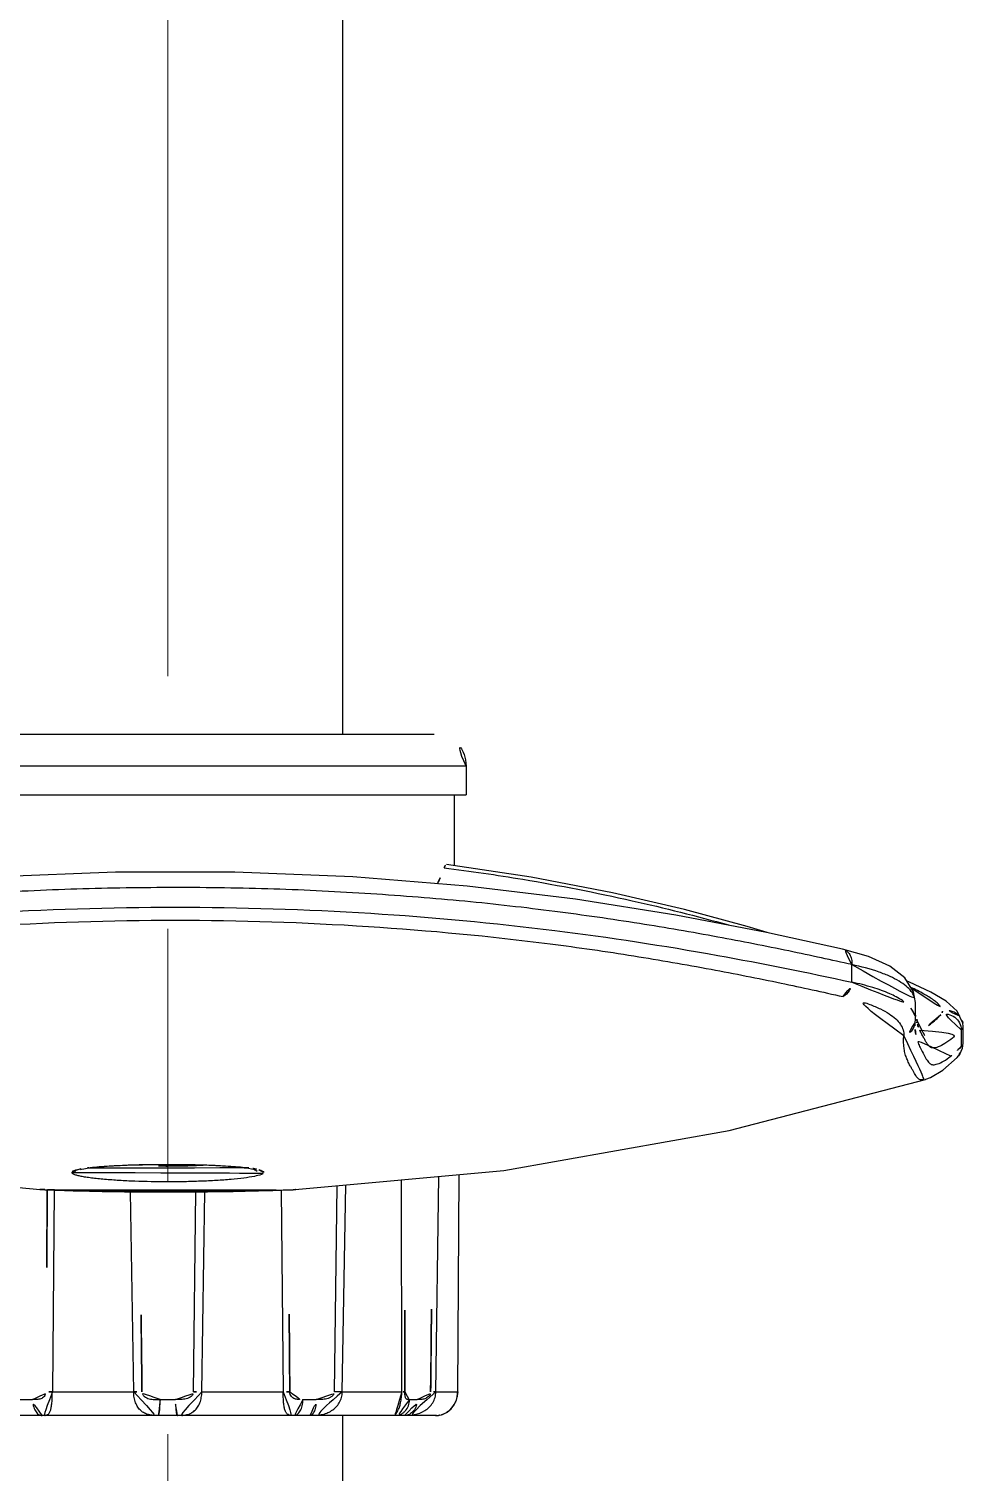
# Model space of a CAD drawing. Extents: x 16296660632 to 16296678186, y -37409619871 to -37409616409.
# Drawn here: x 16296676899.3 to 16296676958, y -37409617324.4 to -37409617233.7 of the extents above; entities that cross this region are included whole.
import ezdxf

# ---------------------------------------------------------------- set-up
doc = ezdxf.new("R2010")
doc.units = 0
doc.header["$LTSCALE"] = 10
doc.header["$MEASUREMENT"] = 0
doc.linetypes.add('CENTER2', pattern=[28.575, 19.05, -3.175, 3.175, -3.175])
doc.layers.get('0').update_dxf_attribs({"linetype": 'CONTINUOUS'})
doc.layers.add('Cneter', color=1, linetype='CENTER2', lineweight=13)

msp = doc.modelspace()

# ---------------------------------------------------------------- linework, layer by layer
at = {"ltscale": 0.5}
for p, q in [((16296676919.0445, -37409617278.005272), (16296676919.0445, -37409617049.706917)), ((16296676924.794491, -37409617278.005272), (16296676891.2945, -37409617278.005272)), ((16296676926.7945, -37409617280.005272), (16296676889.2945, -37409617280.005272)), ((16296676926.7945, -37409617280.005272), (16296676926.7945, -37409617281.805267)), ((16296676889.29451, -37409617281.805267), (16296676926.794491, -37409617281.805267)), ((16296676926.0445, -37409617281.805267), (16296676926.0445, -37409617286.25573)), ((16296676950.46323, -37409617291.489639), (16296676950.462589, -37409617291.489502)), ((16296676951.041651, -37409617293.571678), (16296676951.041651, -37409617292.464699)), ((16296676955.03447, -37409617294.838951), (16296676955.0345, -37409617294.846283)), ((16296676955.0345, -37409617295.914627), (16296676955.0345, -37409617294.846291)), ((16296676958.018749, -37409617296.14875), (16296676957.65523, -37409617295.387703)), ((16296676955.01823, -37409617296.306183), (16296676955.01823, -37409617296.304749)), ((16296676955.01824, -37409617296.30629), (16296676955.027781, -37409617296.079086)), ((16296676955.0278, -37409617296.07859), (16296676955.027781, -37409617296.07885)), ((16296676955.16135, -37409617296.025421), (16296676955.138309, -37409617295.896133)), ((16296676955.45079, -37409617296.596458), (16296676955.16135, -37409617296.025421)), ((16296676958.018749, -37409617296.14875), (16296676958.01841, -37409617296.146912)), ((16296676958.038561, -37409617296.361481), (16296676958.018459, -37409617296.147179)), ((16296676958.038561, -37409617297.412857), (16296676958.038561, -37409617296.361488)), ((16296676957.92449, -37409617296.565338), (16296676957.92449, -37409617297.615463)), ((16296676957.99991, -37409617297.710564), (16296676958.038561, -37409617297.4123)), ((16296676957.65382, -37409617298.30703), (16296676957.653431, -37409617298.307426)), ((16296676955.67079, -37409617299.681297), (16296676955.69313, -37409617299.674423)), ((16296676886.89352, -37409617305.401108), (16296676900.030849, -37409617306.604156)), ((16296676918.519091, -37409617319.309639), (16296676918.686291, -37409617306.3638)), ((16296676919.010639, -37409617319.318367), (16296676919.228491, -37409617306.314194)), ((16296676922.754169, -37409617319.318367), (16296676922.73122, -37409617305.993713)), ((16296676924.89629, -37409617319.318367), (16296676925.081039, -37409617305.778717)), ((16296676926.26652, -37409617319.318367), (16296676926.360519, -37409617305.661652)), ((16296676926.27323, -37409617319.316597), (16296676926.368481, -37409617305.660919)), ((16296676899.994011, -37409617306.601753), (16296676900.030849, -37409617306.604156)), ((16296676900.030849, -37409617306.604156), (16296676900.055321, -37409617306.605347)), ((16296676900.04953, -37409617306.602753), (16296676900.07254, -37409617306.60318)), ((16296676900.055321, -37409617306.605347), (16296676900.111971, -37409617306.60791)), ((16296676900.07254, -37409617306.60318), (16296676900.172819, -37409617306.605667)), ((16296676900.111971, -37409617306.60791), (16296676900.32667, -37409617306.616493)), ((16296676900.172819, -37409617306.605667), (16296676900.448151, -37409617306.613327)), ((16296676900.32667, -37409617306.616493), (16296676900.91283, -37409617306.63736)), ((16296676900.448151, -37409617306.613327), (16296676900.64362, -37409617306.618896)), ((16296676900.91383, -37409617306.637398), (16296676900.78863, -37409617319.318367)), ((16296676900.91283, -37409617306.63736), (16296676901.5609, -37409617306.657944)), ((16296676901.5609, -37409617306.657944), (16296676902.107031, -37409617306.673576)), ((16296676901.84005, -37409617306.65126), (16296676902.52792, -37409617306.667717)), ((16296676902.107031, -37409617306.673576), (16296676902.584009, -37409617306.686058)), ((16296676902.52792, -37409617306.667717), (16296676903.150669, -37409617306.681068)), ((16296676902.584009, -37409617306.686058), (16296676903.117941, -37409617306.698753)), ((16296676903.117941, -37409617306.698753), (16296676903.50305, -37409617306.707077)), ((16296676903.150669, -37409617306.681068), (16296676903.66119, -37409617306.690872)), ((16296676903.50305, -37409617306.707077), (16296676903.911659, -37409617306.715157)), ((16296676903.66119, -37409617306.690872), (16296676904.21056, -37409617306.700256)), ((16296676903.911659, -37409617306.715157), (16296676904.347651, -37409617306.722931)), ((16296676904.21056, -37409617306.700256), (16296676904.59691, -37409617306.706123)), ((16296676904.347651, -37409617306.722931), (16296676904.815189, -37409617306.730293)), ((16296676904.59691, -37409617306.706123), (16296676904.995239, -37409617306.711517)), ((16296676904.815189, -37409617306.730293), (16296676905.314631, -37409617306.737061)), ((16296676904.995239, -37409617306.711517), (16296676905.40176, -37409617306.716347)), ((16296676905.40176, -37409617306.716347), (16296676905.812639, -37409617306.720551)), ((16296676905.90238, -37409617319.318367), (16296676905.709129, -37409617306.741562)), ((16296676905.812639, -37409617306.720551), (16296676906.223961, -37409617306.724037)), ((16296676906.223961, -37409617306.724037), (16296676906.63327, -37409617306.726807)), ((16296676906.63327, -37409617306.726807), (16296676907.039909, -37409617306.728867)), ((16296676907.039909, -37409617306.728867), (16296676907.443371, -37409617306.730232)), ((16296676907.443371, -37409617306.730232), (16296676907.843189, -37409617306.730911)), ((16296676907.843189, -37409617306.730911), (16296676908.238899, -37409617306.730919)), ((16296676908.238899, -37409617306.730919), (16296676908.630079, -37409617306.73027)), ((16296676908.630079, -37409617306.73027), (16296676909.01631, -37409617306.729012)), ((16296676908.74069, -37409617306.752876), (16296676909.21085, -37409617306.750893)), ((16296676909.01631, -37409617306.729012), (16296676909.39719, -37409617306.72715)), ((16296676909.21085, -37409617306.750893), (16296676909.664049, -37409617306.748032)), ((16296676909.39719, -37409617306.72715), (16296676909.77235, -37409617306.724731)), ((16296676909.664049, -37409617306.748032), (16296676910.104441, -37409617306.744347)), ((16296676909.6649, -37409617319.309639), (16296676909.811621, -37409617306.746872)), ((16296676909.77235, -37409617306.724731), (16296676910.141439, -37409617306.721771)), ((16296676910.104441, -37409617306.744347), (16296676910.535179, -37409617306.739899)), ((16296676910.141439, -37409617306.721771), (16296676910.68298, -37409617306.716408)), ((16296676910.18663, -37409617319.318367), (16296676910.37993, -37409617306.741577)), ((16296676910.535179, -37409617306.739899), (16296676910.956369, -37409617306.734734)), ((16296676910.68298, -37409617306.716408), (16296676911.209009, -37409617306.710022)), ((16296676910.956369, -37409617306.734734), (16296676911.36751, -37409617306.728897)), ((16296676911.209009, -37409617306.710022), (16296676911.718519, -37409617306.702759)), ((16296676911.36751, -37409617306.728897), (16296676911.768169, -37409617306.722473)), ((16296676911.718519, -37409617306.702759), (16296676912.210621, -37409617306.694733)), ((16296676911.768169, -37409617306.722473), (16296676912.157721, -37409617306.715523)), ((16296676912.157721, -37409617306.715523), (16296676912.535469, -37409617306.708107)), ((16296676912.210621, -37409617306.694733), (16296676912.683901, -37409617306.686089)), ((16296676912.535469, -37409617306.708107), (16296676912.90081, -37409617306.700333)), ((16296676912.683901, -37409617306.686089), (16296676913.283331, -37409617306.673859)), ((16296676912.90081, -37409617306.700333), (16296676913.253139, -37409617306.692207)), ((16296676913.253139, -37409617306.692207), (16296676913.75491, -37409617306.679657)), ((16296676913.283331, -37409617306.673859), (16296676913.84309, -37409617306.661179)), ((16296676913.75491, -37409617306.679657), (16296676914.221371, -37409617306.666908)), ((16296676913.84309, -37409617306.661179), (16296676914.478189, -37409617306.645401)), ((16296676914.221371, -37409617306.666908), (16296676914.646879, -37409617306.654343)), ((16296676914.478189, -37409617306.645401), (16296676915.304621, -37409617306.622887)), ((16296676914.646879, -37409617306.654343), (16296676915.13895, -37409617306.638611)), ((16296676915.13895, -37409617306.638611), (16296676915.61495, -37409617306.621986)), ((16296676915.17527, -37409617306.637383), (16296676915.300381, -37409617319.318367)), ((16296676915.304621, -37409617306.622887), (16296676915.467581, -37409617306.618263)), ((16296676915.467581, -37409617306.618263), (16296676915.54178, -37409617306.616142)), ((16296676915.54178, -37409617306.616142), (16296676915.91914, -37409617306.605629)), ((16296676915.61495, -37409617306.621986), (16296676915.921749, -37409617306.610191)), ((16296676915.91914, -37409617306.605629), (16296676916.023911, -37409617306.60302)), ((16296676915.921749, -37409617306.610191), (16296676916.028709, -37409617306.605568)), ((16296676915.95208, -37409617306.604462), (16296676916.055679, -37409617306.60186)), ((16296676916.023911, -37409617306.60302), (16296676916.03804, -37409617306.60273)), ((16296676916.028709, -37409617306.605568), (16296676916.060909, -37409617306.604012)), ((16296676916.060431, -37409617306.60405), (16296676916.094999, -37409617306.601753)), ((16296676898.71245, -37409617319.805267), (16296676899.547409, -37409617319.805267)), ((16296676900.788759, -37409617319.318359), (16296676905.90242, -37409617319.318359)), ((16296676907.562441, -37409617319.805267), (16296676908.526569, -37409617319.805267)), ((16296676910.18659, -37409617319.318359), (16296676915.300249, -37409617319.318359)), ((16296676916.541599, -37409617319.805267), (16296676917.37656, -37409617319.805267)), ((16296676919.010639, -37409617319.318367), (16296676918.519091, -37409617319.309639)), ((16296676919.01045, -37409617319.318359), (16296676922.75391, -37409617319.318359)), ((16296676923.243971, -37409617319.805267), (16296676923.72604, -37409617319.805267)), ((16296676924.89599, -37409617319.318359), (16296676926.26619, -37409617319.318359)), ((16296676926.27323, -37409617319.316597), (16296676926.26652, -37409617319.318367)), ((16296676924.882311, -37409617320.805267), (16296676891.20677, -37409617320.805267)), ((16296676919.0445, -37409617619.755272), (16296676919.0445, -37409617320.805267))]:
    msp.add_line(p, q, dxfattribs=at)
for points in [[(16296676945.72044, -37409617290.458099), (16296676944.46121, -37409617290.074493), (16296676940.518641, -37409617289.004097), (16296676935.99292, -37409617287.947189), (16296676930.89336, -37409617286.971581), (16296676925.566999, -37409617286.185242)], [(16296676950.46324, -37409617291.489639), (16296676945.668989, -37409617290.446907), (16296676939.98097, -37409617289.355026), (16296676933.671471, -37409617288.355667), (16296676926.859831, -37409617287.535622), (16296676919.675501, -37409617286.958717), (16296676912.25988, -37409617286.66214), (16296676904.762051, -37409617286.661331), (16296676897.334009, -37409617286.956108), (16296676890.125071, -37409617287.531059), (16296676883.276991, -37409617288.350113), (16296676876.92017, -37409617289.351357), (16296676871.174829, -37409617290.450073), (16296676866.331249, -37409617291.502136)], [(16296676955.03441, -37409617294.854553), (16296676954.9221, -37409617294.177132), (16296676954.372459, -37409617293.290222), (16296676953.43602, -37409617292.56604), (16296676952.095779, -37409617291.957039), (16296676950.462589, -37409617291.489502)], [(16296676957.65523, -37409617295.387703), (16296676956.972481, -37409617294.771446), (16296676956.00411, -37409617294.199409), (16296676954.669451, -37409617293.577148), (16296676954.51059, -37409617293.513107)], [(16296676955.0278, -37409617296.07859), (16296676955.034241, -37409617295.942749), (16296676955.034439, -37409617295.914993)], [(16296676955.610081, -37409617296.894653), (16296676955.62858, -37409617296.91288), (16296676955.45079, -37409617296.596458)], [(16296676957.653431, -37409617298.307426), (16296676957.83131, -37409617298.085602), (16296676957.99991, -37409617297.710564)], [(16296676955.693211, -37409617299.6744), (16296676955.977381, -37409617299.567551), (16296676956.767, -37409617299.096893), (16296676957.65382, -37409617298.30703)], [(16296676916.060431, -37409617306.60405), (16296676929.16733, -37409617305.404839), (16296676943.332991, -37409617302.895142), (16296676955.67079, -37409617299.681297)], [(16296676902.55809, -37409617305.347183), (16296676902.560221, -37409617305.346451), (16296676902.631029, -37409617305.326828), (16296676902.776079, -37409617305.296188), (16296676902.981859, -37409617305.262131), (16296676903.238041, -37409617305.228073), (16296676903.53611, -37409617305.195686), (16296676903.86928, -37409617305.165771), (16296676904.23348, -37409617305.138573), (16296676904.62649, -37409617305.114189), (16296676905.04698, -37409617305.092667), (16296676905.493759, -37409617305.074028), (16296676905.96653, -37409617305.058388), (16296676906.465151, -37409617305.045883), (16296676906.986919, -37409617305.036713), (16296676907.52445, -37409617305.031174), (16296676908.06958, -37409617305.029427), (16296676908.613899, -37409617305.031517), (16296676909.148991, -37409617305.037369), (16296676909.666679, -37409617305.046806), (16296676910.16013, -37409617305.059502), (16296676910.627529, -37409617305.075241), (16296676911.06883, -37409617305.09391), (16296676911.48402, -37409617305.115417), (16296676911.8722, -37409617305.139709), (16296676912.23201, -37409617305.166771), (16296676912.561529, -37409617305.196541), (16296676912.85676, -37409617305.228767), (16296676913.110491, -37409617305.262627), (16296676913.31428, -37409617305.29644), (16296676913.45804, -37409617305.326843), (16296676913.47311, -37409617305.330589)], [(16296676900.64362, -37409617306.618896), (16296676900.71767, -37409617306.62101), (16296676901.84005, -37409617306.65126)], [(16296676905.314631, -37409617306.737061), (16296676905.574129, -37409617306.740128), (16296676905.83876, -37409617306.742943), (16296676906.10743, -37409617306.745468), (16296676906.378969, -37409617306.747688), (16296676906.65209, -37409617306.74958), (16296676906.925449, -37409617306.751137), (16296676907.197729, -37409617306.75235), (16296676907.4676, -37409617306.753227), (16296676907.7337, -37409617306.753761), (16296676907.994699, -37409617306.753967), (16296676908.24946, -37409617306.753883), (16296676908.74069, -37409617306.752876)], [(16296676925.03397, -37409617320.796227), (16296676925.314831, -37409617320.731003), (16296676925.608829, -37409617320.585114), (16296676925.8585, -37409617320.375137), (16296676926.051849, -37409617320.118736), (16296676926.185301, -37409617319.8312), (16296676926.257601, -37409617319.526947)], [(16296676925.85742, -37409617320.376282), (16296676926.049999, -37409617320.121841), (16296676926.18343, -37409617319.836601), (16296676926.257259, -37409617319.531593), (16296676926.273041, -37409617319.316597)], [(16296676924.88229, -37409617320.805267), (16296676925.03754, -37409617320.795807), (16296676925.318291, -37409617320.729782), (16296676925.60927, -37409617320.584824)]]:
    msp.add_lwpolyline(points, dxfattribs=at)
for centre, radius, start, end in [((16296676924.7945, -37409617280.005272), 2, 0, 90), ((16296676915.949631, -37409617283.019272), 10.0417, 334.20418177, 340.41546073), ((16296676958.144341, -37409617295.277077), 3.124413, 186.63519054, 191.8448018), ((16296676957.95145, -37409617295.315567), 2.927733, 191.88275952, 194.93578169), ((16296676957.828711, -37409617295.348289), 2.800702, 194.93623222, 197.89963194), ((16296676957.899599, -37409617296.369164), 2.877776, 187.76448188, 193.4176834), ((16296676953.97608, -37409617294.047409), 5.311928, 308.16103211, 310.47967844), ((16296676956.951599, -37409617297.634529), 0.972287, 316.23850187, 324.85994478), ((16296676956.944691, -37409617297.631088), 0.979917, 324.92786111, 0.89178635), ((16296676902.044979, -37409617304.523842), 1.004673, 267.84366168, 306.61915845), ((16296676914.044081, -37409617304.523804), 1.004771, 233.0242288, 272.15317135), ((16296676903.93808, -37409617186.336548), 132.996323, 270.84631661, 271.07103686), ((16296676912.251801, -37409617180.32032), 139.013387, 268.93377077, 269.14876621), ((16296676924.7244, -37409617319.331558), 1.537243, 325.75853191, 336.0993824), ((16296676924.713921, -37409617319.326653), 1.548808, 336.0902837, 336.89353376), ((16296676924.88003, -37409617319.511879), 1.293394, 270.04043471, 277.69986267), ((16296676924.8785, -37409617319.509377), 1.296083, 277.75213292, 286.92779034), ((16296676924.875669, -37409617319.499496), 1.306348, 286.92035833, 291.98792627), ((16296676924.86171, -37409617319.466454), 1.342223, 292.0124408, 301.88528022), ((16296676924.833059, -37409617319.422287), 1.394856, 301.92610255, 311.13061616), ((16296676924.819599, -37409617319.406532), 1.415575, 311.12124028, 314.27452531), ((16296676924.783279, -37409617319.371117), 1.466283, 314.32506496, 323.86059146), ((16296676924.767521, -37409617319.359253), 1.486016, 323.84924658, 325.70603094)]:
    msp.add_arc(centre, radius, start, end, dxfattribs=at)
for points, knots in [([(16296676925.41041, -37409617286.385201), (16296676925.42119, -37409617286.354874), (16296676925.443701, -37409617286.300987), (16296676925.484671, -37409617286.226723), (16296676925.53647, -37409617286.181381), (16296676925.566999, -37409617286.185226)], [0, 0, 0, 0, 0.365238453, 0.650846235, 1, 1, 1, 1]), ([(16296676925.41041, -37409617286.385193), (16296676927.066719, -37409617286.59166), (16296676931.027861, -37409617287.17234), (16296676936.99987, -37409617288.335182), (16296676941.27986, -37409617289.415024), (16296676943.28196, -37409617289.974068)], [0, 0, 0, 0, 0.274483114, 0.658164974, 1, 1, 1, 1]), ([(16296676951.041651, -37409617292.464699), (16296676950.404329, -37409617292.325218), (16296676949.08716, -37409617292.032242), (16296676946.28269, -37409617291.438782), (16296676942.476021, -37409617290.691383), (16296676937.574089, -37409617289.844582), (16296676932.27354, -37409617289.089844), (16296676927.63415, -37409617288.558922), (16296676923.773581, -37409617288.227493), (16296676919.77198, -37409617287.938217), (16296676914.682449, -37409617287.68576), (16296676909.550871, -37409617287.609421), (16296676905.423019, -37409617287.642441), (16296676901.3214, -37409617287.733856), (16296676896.27331, -37409617287.978851), (16296676890.3633, -37409617288.450737), (16296676884.70327, -37409617289.077316), (16296676879.36899, -37409617289.841759), (16296676874.42421, -37409617290.684631), (16296676870.579889, -37409617291.441551), (16296676867.741211, -37409617292.038757), (16296676866.405149, -37409617292.330688), (16296676865.759729, -37409617292.477219)], [0, 0, 0, 0, 0.022755257, 0.047063383, 0.099980981, 0.158052551, 0.220546999, 0.286698819, 0.320892796, 0.355687428, 0.42663113, 0.498592722, 0.534654894, 0.570606215, 0.641681855, 0.710897036, 0.777366107, 0.840267903, 0.898823352, 0.952301614, 0.976915745, 1, 1, 1, 1]), ([(16296676865.759729, -37409617293.585388), (16296676868.591921, -37409617292.968597), (16296676874.84672, -37409617291.706123), (16296676885.002831, -37409617290.157791), (16296676896.431179, -37409617289.103416), (16296676908.516411, -37409617288.736221), (16296676920.585581, -37409617289.105263), (16296676931.966539, -37409617290.162209), (16296676942.04661, -37409617291.708542), (16296676948.242599, -37409617292.961998), (16296676951.041651, -37409617293.571678)], [0, 0, 0, 0, 0.101153466, 0.222621952, 0.358335936, 0.501412276, 0.644295625, 0.77944917, 0.900029395, 1, 1, 1, 1]), ([(16296676866.30274, -37409617294.489571), (16296676867.61854, -37409617294.19841), (16296676870.411011, -37409617293.585968), (16296676874.840549, -37409617292.711594), (16296676879.71624, -37409617291.869873), (16296676886.92411, -37409617290.83744), (16296676896.566641, -37409617289.933327), (16296676908.51404, -37409617289.539017), (16296676920.44553, -37409617289.935944), (16296676930.05481, -37409617290.842796), (16296676937.221029, -37409617291.876022), (16296676942.05529, -37409617292.714928), (16296676946.437691, -37409617293.583092), (16296676949.19659, -37409617294.190987), (16296676950.49543, -37409617294.476791)], [0, 0, 0, 0, 0.047610987, 0.100997998, 0.159498404, 0.222394266, 0.358210476, 0.501419526, 0.644434617, 0.779690507, 0.842177784, 0.90019458, 0.953014868, 1, 1, 1, 1]), ([(16296676951.041639, -37409617292.464699), (16296676951.05084, -37409617292.352211), (16296676951.039, -37409617292.130051), (16296676950.92734, -37409617291.827637), (16296676950.731199, -37409617291.595917), (16296676950.553289, -37409617291.510139), (16296676950.46323, -37409617291.489639)], [0, 0, 0, 0, 0.275694028, 0.534901139, 0.774376757, 1, 1, 1, 1]), ([(16296676951.041651, -37409617292.464699), (16296676951.622561, -37409617292.590302), (16296676952.438801, -37409617292.805023), (16296676953.42041, -37409617293.191223), (16296676953.991871, -37409617293.482727), (16296676954.44404, -37409617293.792152), (16296676954.77611, -37409617294.120049), (16296676954.984409, -37409617294.469643), (16296676955.033569, -37409617294.720154), (16296676955.03447, -37409617294.838951)], [0, 0, 0, 0, 0.363338996, 0.514050184, 0.644192433, 0.754727525, 0.847796594, 0.927370327, 1, 1, 1, 1]), ([(16296676951.041651, -37409617293.571678), (16296676951.484631, -37409617293.665077), (16296676952.292311, -37409617293.865067), (16296676953.36504, -37409617294.245216), (16296676954.18409, -37409617294.667648), (16296676954.60837, -37409617295.017616), (16296676954.75695, -37409617295.201553)], [0, 0, 0, 0, 0.330042149, 0.605861601, 0.827624315, 1, 1, 1, 1]), ([(16296676950.49543, -37409617294.476784), (16296676950.649549, -37409617294.395142), (16296676950.91637, -37409617294.119858), (16296676951.02663, -37409617293.759819), (16296676951.041639, -37409617293.571678)], [0, 0, 0, 0, 0.480269255, 1, 1, 1, 1]), ([(16296676954.753241, -37409617293.90097), (16296676955.03093, -37409617294.030853), (16296676955.519871, -37409617294.273438), (16296676956.069839, -37409617294.605232), (16296676956.395229, -37409617294.864532), (16296676956.605761, -37409617295.076599), (16296676956.717951, -37409617295.260727), (16296676956.74168, -37409617295.382751)], [0, 0, 0, 0, 0.362566401, 0.645197838, 0.757873832, 0.852992152, 1, 1, 1, 1]), ([(16296676954.30401, -37409617296.935966), (16296676954.312941, -37409617296.814796), (16296676954.286409, -37409617296.558777), (16296676954.10635, -37409617296.193802), (16296676953.798109, -37409617295.852882), (16296676953.36882, -37409617295.531952), (16296676952.81979, -37409617295.228989), (16296676951.86574, -37409617294.827087), (16296676951.065929, -37409617294.606003), (16296676950.49543, -37409617294.476784)], [0, 0, 0, 0, 0.075427953, 0.155836224, 0.248558941, 0.358188564, 0.487174933, 0.636892781, 1, 1, 1, 1]), ([(16296676954.75695, -37409617295.201553), (16296676954.842291, -37409617295.307167), (16296676954.98229, -37409617295.530296), (16296676955.03447, -37409617295.791008), (16296676955.0345, -37409617295.91394)], [0, 0, 0, 0, 0.52483932, 1, 1, 1, 1]), ([(16296676956.74168, -37409617295.382751), (16296676956.744869, -37409617295.399986), (16296676956.744459, -37409617295.488411), (16296676956.685129, -37409617295.563553), (16296676956.637569, -37409617295.613319)], [0, 0, 0, 0, 0.202968563, 1, 1, 1, 1]), ([(16296676957.820709, -37409617295.715233), (16296676957.69833, -37409617295.561203), (16296676957.35113, -37409617295.321861), (16296676956.92964, -37409617295.324661), (16296676956.74107, -37409617295.382927)], [0, 0, 0, 0, 0.49920331, 1, 1, 1, 1]), ([(16296676955.02774, -37409617296.07885), (16296676955.011921, -37409617296.272903), (16296676954.85177, -37409617296.662971), (16296676954.4946, -37409617296.884102), (16296676954.30401, -37409617296.935966)], [0, 0, 0, 0, 0.496382598, 1, 1, 1, 1]), ([(16296676955.16357, -37409617296.209091), (16296676955.1744, -37409617296.242592), (16296676955.217819, -37409617296.368622), (16296676955.27026, -37409617296.491386), (16296676955.31179, -37409617296.580223)], [0, 0, 0, 0, 0.264167857, 1, 1, 1, 1]), ([(16296676956.637569, -37409617295.613319), (16296676956.43502, -37409617295.822922), (16296676956.06044, -37409617296.176277), (16296676955.63529, -37409617296.470238), (16296676955.43936, -37409617296.574913)], [0, 0, 0, 0, 0.567494613, 1, 1, 1, 1]), ([(16296676957.92449, -37409617296.565338), (16296676957.922211, -37409617296.412666), (16296676957.84454, -37409617296.103348), (16296676957.53602, -37409617295.742653), (16296676957.10132, -37409617295.553177), (16296676956.783501, -37409617295.57029), (16296676956.637569, -37409617295.613319)], [0, 0, 0, 0, 0.249859657, 0.500656725, 0.751044954, 1, 1, 1, 1]), ([(16296676954.30401, -37409617296.935982), (16296676954.286659, -37409617297.210968), (16296676954.288019, -37409617297.606331), (16296676954.39266, -37409617298.091591), (16296676954.498739, -37409617298.386597), (16296676954.615021, -37409617298.642303), (16296676954.72773, -37409617298.8666), (16296676954.83984, -37409617299.057533), (16296676954.93478, -37409617299.225021), (16296676955.01296, -37409617299.370552), (16296676955.088409, -37409617299.490433), (16296676955.165859, -37409617299.582283), (16296676955.240021, -37409617299.659721), (16296676955.332701, -37409617299.702988), (16296676955.432779, -37409617299.718964), (16296676955.5481, -37409617299.715973), (16296676955.626539, -37409617299.694557), (16296676955.67104, -37409617299.681229)], [0, 0, 0, 0, 0.243468641, 0.345524892, 0.43728507, 0.519897935, 0.59365834, 0.658961777, 0.715495966, 0.763754555, 0.804994801, 0.840239313, 0.870019296, 0.898759409, 0.928696364, 0.958955786, 1, 1, 1, 1]), ([(16296676955.04821, -37409617296.757957), (16296676955.04335, -37409617296.722542), (16296676955.02548, -37409617296.572693), (16296676955.01829, -37409617296.421593), (16296676955.01827, -37409617296.306427)], [0, 0, 0, 0, 0.236897783, 1, 1, 1, 1]), ([(16296676957.258181, -37409617298.224052), (16296676957.11451, -37409617298.336723), (16296676956.84977, -37409617298.520523), (16296676956.51181, -37409617298.688499), (16296676956.284321, -37409617298.752411), (16296676956.14996, -37409617298.765137), (16296676956.033251, -37409617298.742767), (16296676955.934401, -37409617298.683006), (16296676955.849171, -37409617298.59201), (16296676955.72805, -37409617298.414978), (16296676955.559629, -37409617298.106079), (16296676955.36088, -37409617297.745293), (16296676955.196091, -37409617297.373573), (16296676955.128429, -37409617297.154442), (16296676955.10038, -37409617297.036949)], [0, 0, 0, 0, 0.164234554, 0.289168009, 0.337103327, 0.376124455, 0.409554354, 0.442069645, 0.478204791, 0.520914187, 0.634743389, 0.794409908, 0.891344608, 1, 1, 1, 1]), ([(16296676955.31179, -37409617296.580223), (16296676955.35527, -37409617296.67321), (16296676955.44042, -37409617296.841942), (16296676955.57163, -37409617297.07058), (16296676955.674669, -37409617297.266998), (16296676955.7638, -37409617297.42794), (16296676955.855471, -37409617297.548073), (16296676955.943489, -37409617297.640343), (16296676956.048611, -37409617297.702919), (16296676956.17576, -37409617297.708649), (16296676956.320801, -37409617297.69677), (16296676956.57073, -37409617297.618637), (16296676956.932659, -37409617297.414886), (16296676957.42362, -37409617297.059639), (16296676957.75083, -37409617296.746193), (16296676957.92449, -37409617296.565338)], [0, 0, 0, 0, 0.085366994, 0.157060532, 0.219163601, 0.269903278, 0.309772538, 0.344449516, 0.375771262, 0.408442389, 0.44805233, 0.496796971, 0.6244932, 0.791484182, 1, 1, 1, 1]), ([(16296676957.92449, -37409617296.565338), (16296676957.94208, -37409617296.548027), (16296676957.99505, -37409617296.491219), (16296676958.038561, -37409617296.415611), (16296676958.038561, -37409617296.361488)], [0, 0, 0, 0, 0.31311059, 1, 1, 1, 1]), ([(16296676957.92449, -37409617297.615471), (16296676957.882021, -37409617297.659271), (16296676957.72069, -37409617297.822258), (16296676957.55254, -37409617297.978622), (16296676957.424459, -37409617298.087852)], [0, 0, 0, 0, 0.266013807, 1, 1, 1, 1]), ([(16296676957.92449, -37409617297.615463), (16296676957.94208, -37409617297.598267), (16296676957.994909, -37409617297.541832), (16296676958.038561, -37409617297.46669), (16296676958.038561, -37409617297.412857)], [0, 0, 0, 0, 0.313695222, 1, 1, 1, 1]), ([(16296676902.584949, -37409617305.298218), (16296676902.440689, -37409617305.32412), (16296676902.25359, -37409617305.361221), (16296676902.060209, -37409617305.449341), (16296676902.012131, -37409617305.503464), (16296676902.00717, -37409617305.527946)], [0, 0, 0, 0, 0.688355371, 0.882657021, 1, 1, 1, 1]), ([(16296676913.14633, -37409617305.240807), (16296676912.9683, -37409617305.217323), (16296676912.58746, -37409617305.180222), (16296676911.991699, -37409617305.134743), (16296676911.347349, -37409617305.09272), (16296676910.421579, -37409617305.049347), (16296676909.21266, -37409617305.022499), (16296676907.73794, -37409617305.014137), (16296676906.275339, -37409617305.032837), (16296676904.8892, -37409617305.080307), (16296676903.81661, -37409617305.147659), (16296676903.065571, -37409617305.225594), (16296676902.73513, -37409617305.271263), (16296676902.584949, -37409617305.298218)], [0, 0, 0, 0, 0.050917172, 0.108451193, 0.16941841, 0.233994319, 0.371217408, 0.512238785, 0.652128567, 0.785921014, 0.905474985, 0.956735939, 1, 1, 1, 1]), ([(16296676910.26186, -37409617305.065193), (16296676909.89938, -37409617305.085953), (16296676909.16326, -37409617305.112419), (16296676907.690319, -37409617305.131302), (16296676906.579691, -37409617305.108917), (16296676905.844179, -37409617305.067543)], [0, 0, 0, 0, 0.246470823, 0.499910613, 1, 1, 1, 1]), ([(16296676913.61783, -37409617305.321274), (16296676913.582979, -37409617305.31382), (16296676913.42671, -37409617305.282028), (16296676913.269091, -37409617305.257019), (16296676913.14633, -37409617305.240807)], [0, 0, 0, 0, 0.22347286, 1, 1, 1, 1]), ([(16296676914.081841, -37409617305.527946), (16296676914.06428, -37409617305.476883), (16296676913.96299, -37409617305.41217), (16296676913.801491, -37409617305.363403), (16296676913.6842, -37409617305.335457), (16296676913.61783, -37409617305.321274)], [0, 0, 0, 0, 0.311758796, 0.608213512, 1, 1, 1, 1]), ([(16296676902.00717, -37409617305.527946), (16296676902.02783, -37409617305.590881), (16296676902.163811, -37409617305.663063), (16296676902.363661, -37409617305.720848), (16296676902.60988, -37409617305.779587), (16296676902.90843, -37409617305.834122), (16296676903.260969, -37409617305.882004), (16296676903.65678, -37409617305.925529), (16296676904.23712, -37409617305.980812), (16296676905.011221, -37409617306.038803), (16296676906.33357, -37409617306.102539), (16296676907.700899, -37409617306.123222), (16296676909.08136, -37409617306.113312), (16296676910.10038, -37409617306.084572), (16296676911.07832, -37409617306.03817), (16296676911.98568, -37409617305.973717), (16296676912.78553, -37409617305.890381), (16296676913.422239, -37409617305.794724), (16296676913.831909, -37409617305.701424), (16296676914.02833, -37409617305.609138), (16296676914.07745, -37409617305.55307), (16296676914.081841, -37409617305.527946)], [0, 0, 0, 0, 0.016238517, 0.032372167, 0.052970464, 0.077574973, 0.106989654, 0.140090644, 0.175218556, 0.249899268, 0.330383453, 0.49975216, 0.585069894, 0.668816921, 0.749664851, 0.825061215, 0.891857529, 0.946592159, 0.983319915, 0.993748423, 1, 1, 1, 1]), ([(16296676899.994011, -37409617306.601723), (16296676900.016741, -37409617306.601753), (16296676900.034069, -37409617306.601723), (16296676900.070141, -37409617306.602814), (16296676900.124201, -37409617306.604027), (16296676900.193081, -37409617306.605927), (16296676900.311701, -37409617306.609207), (16296676900.40731, -37409617306.611938), (16296676900.475229, -37409617306.613869)], [0, 0, 0, 0, 0.029816948, 0.114361417, 0.231654366, 0.380859804, 0.560084093, 1, 1, 1, 1]), ([(16296676900.475229, -37409617306.613869), (16296676901.660299, -37409617306.647537), (16296676904.32456, -37409617306.713676), (16296676908.45019, -37409617306.743797), (16296676912.01771, -37409617306.704033), (16296676914.511789, -37409617306.646111), (16296676915.545589, -37409617306.615334), (16296676915.95208, -37409617306.604462)], [0, 0, 0, 0, 0.229769132, 0.516500921, 0.7995513, 0.921190521, 1, 1, 1, 1]), ([(16296676916.055679, -37409617306.60186), (16296676916.061359, -37409617306.601738), (16296676916.07086, -37409617306.60183), (16296676916.08132, -37409617306.600998), (16296676916.09499, -37409617306.601608)], [0, 0, 0, 0, 0.581407489, 1, 1, 1, 1]), ([(16296676899.547409, -37409617319.805267), (16296676899.637939, -37409617319.805267), (16296676899.771601, -37409617319.80378), (16296676899.945629, -37409617319.782738), (16296676900.06823, -37409617319.752113), (16296676900.18372, -37409617319.697723), (16296676900.28583, -37409617319.606987), (16296676900.358471, -37409617319.47303), (16296676900.37582, -37409617319.366203), (16296676900.37627, -37409617319.309639)], [0, 0, 0, 0, 0.247452471, 0.364685719, 0.478460741, 0.591526857, 0.710394413, 0.845374224, 1, 1, 1, 1]), ([(16296676900.14813, -37409617320.805267), (16296676900.108549, -37409617320.805267), (16296676900.026369, -37409617320.791313), (16296676899.911381, -37409617320.73143), (16296676899.807159, -37409617320.63636), (16296676899.68165, -37409617320.461281), (16296676899.57527, -37409617320.179588), (16296676899.547409, -37409617319.933777), (16296676899.547409, -37409617319.805267)], [0, 0, 0, 0, 0.093254911, 0.19243796, 0.301591006, 0.422633472, 0.697198475, 1, 1, 1, 1]), ([(16296676900.788759, -37409617319.318359), (16296676900.78862, -37409617319.436447), (16296676900.78433, -37409617319.663757), (16296676900.765209, -37409617319.984291), (16296676900.73123, -37409617320.260773), (16296676900.67989, -37409617320.482384), (16296676900.612419, -37409617320.628342), (16296676900.540819, -37409617320.708214), (16296676900.459591, -37409617320.765739), (16296676900.324499, -37409617320.803123), (16296676900.211109, -37409617320.805267), (16296676900.14814, -37409617320.805267)], [0, 0, 0, 0, 0.191720935, 0.368983687, 0.52114851, 0.643307686, 0.737655596, 0.777801429, 0.816150847, 0.897770028, 1, 1, 1, 1]), ([(16296676900.78863, -37409617319.318367), (16296676900.749069, -37409617319.317734), (16296676900.611691, -37409617319.315361), (16296676900.474319, -37409617319.312492), (16296676900.376511, -37409617319.309639)], [0, 0, 0, 0, 0.287918337, 1, 1, 1, 1]), ([(16296676905.90242, -37409617319.318359), (16296676905.903139, -37409617319.43692), (16296676905.92391, -37409617319.668961), (16296676906.01232, -37409617319.99514), (16296676906.15403, -37409617320.277687), (16296676906.344351, -37409617320.50293), (16296676906.576811, -37409617320.66291), (16296676906.84235, -37409617320.758461), (16296676907.13427, -37409617320.800903), (16296676907.33663, -37409617320.805267), (16296676907.44191, -37409617320.805267)], [0, 0, 0, 0, 0.145096541, 0.283488235, 0.411313895, 0.528883708, 0.640515069, 0.752568529, 0.871146097, 1, 1, 1, 1]), ([(16296676907.562441, -37409617319.805267), (16296676907.446831, -37409617319.805267), (16296676907.21792, -37409617319.802597), (16296676906.93285, -37409617319.769829), (16296676906.717911, -37409617319.699287), (16296676906.57126, -37409617319.613319), (16296676906.45657, -37409617319.482643), (16296676906.424959, -37409617319.36731), (16296676906.424231, -37409617319.309639)], [0, 0, 0, 0, 0.25418041, 0.503614626, 0.626635014, 0.749225857, 0.873194396, 1, 1, 1, 1]), ([(16296676907.562441, -37409617319.805267), (16296676907.562441, -37409617319.932869), (16296676907.558399, -37409617320.11824), (16296676907.54356, -37409617320.353912), (16296676907.52927, -37409617320.503593), (16296676907.511749, -37409617320.626831), (16296676907.49473, -37409617320.709923), (16296676907.47826, -37409617320.760101), (16296676907.466471, -37409617320.786728), (16296676907.452049, -37409617320.805267), (16296676907.441931, -37409617320.805267)], [0, 0, 0, 0, 0.375121936, 0.544826509, 0.69406142, 0.81725157, 0.910092269, 0.944299331, 0.97023618, 1, 1, 1, 1]), ([(16296676908.526569, -37409617319.805267), (16296676908.642191, -37409617319.805267), (16296676908.87109, -37409617319.802597), (16296676909.15616, -37409617319.769829), (16296676909.371099, -37409617319.699287), (16296676909.51774, -37409617319.613312), (16296676909.632441, -37409617319.482643), (16296676909.664049, -37409617319.36731), (16296676909.66477, -37409617319.309639)], [0, 0, 0, 0, 0.254180384, 0.503614563, 0.62663495, 0.749225811, 0.873194348, 1, 1, 1, 1]), ([(16296676908.647079, -37409617320.805267), (16296676908.636959, -37409617320.805267), (16296676908.62254, -37409617320.786743), (16296676908.61075, -37409617320.760117), (16296676908.59429, -37409617320.709961), (16296676908.577271, -37409617320.626907), (16296676908.55975, -37409617320.503708), (16296676908.54546, -37409617320.354027), (16296676908.530609, -37409617320.118317), (16296676908.526569, -37409617319.932899), (16296676908.526569, -37409617319.805267)], [0, 0, 0, 0, 0.029755269, 0.05568155, 0.089866816, 0.182666513, 0.305818707, 0.455045637, 0.624782948, 1, 1, 1, 1]), ([(16296676910.18659, -37409617319.318359), (16296676910.18681, -37409617319.43692), (16296676910.16345, -37409617319.668869), (16296676910.077259, -37409617319.995064), (16296676909.93685, -37409617320.279152), (16296676909.74275, -37409617320.500954), (16296676909.51268, -37409617320.662827), (16296676909.2467, -37409617320.759682), (16296676908.954479, -37409617320.800133), (16296676908.75164, -37409617320.805267), (16296676908.64711, -37409617320.805267)], [0, 0, 0, 0, 0.145100568, 0.283512435, 0.411172145, 0.529175055, 0.640487776, 0.751884344, 0.872066315, 1, 1, 1, 1]), ([(16296676915.300249, -37409617319.318359), (16296676915.30039, -37409617319.436447), (16296676915.304661, -37409617319.663727), (16296676915.32383, -37409617319.98436), (16296676915.35771, -37409617320.260582), (16296676915.40309, -37409617320.456383), (16296676915.454411, -37409617320.580032), (16296676915.49732, -37409617320.651543), (16296676915.548229, -37409617320.708229), (16296676915.629459, -37409617320.765747), (16296676915.76453, -37409617320.803123), (16296676915.877911, -37409617320.805267), (16296676915.94088, -37409617320.805267)], [0, 0, 0, 0, 0.191660931, 0.368871194, 0.521026901, 0.643164474, 0.693437859, 0.737748932, 0.777878207, 0.816226767, 0.897796273, 1, 1, 1, 1]), ([(16296676915.71249, -37409617319.309639), (16296676915.68399, -37409617319.310471), (16296676915.546631, -37409617319.314079), (16296676915.40925, -37409617319.316612), (16296676915.300381, -37409617319.318367)], [0, 0, 0, 0, 0.207530455, 1, 1, 1, 1]), ([(16296676915.71274, -37409617319.309639), (16296676915.71319, -37409617319.366203), (16296676915.730539, -37409617319.47303), (16296676915.803169, -37409617319.606987), (16296676915.905279, -37409617319.697723), (16296676916.020781, -37409617319.752113), (16296676916.143379, -37409617319.782738), (16296676916.31741, -37409617319.80378), (16296676916.451071, -37409617319.805267), (16296676916.541599, -37409617319.805267)], [0, 0, 0, 0, 0.154625554, 0.289605172, 0.408472834, 0.52153898, 0.635314062, 0.752547381, 1, 1, 1, 1]), ([(16296676916.541599, -37409617319.805267), (16296676916.541599, -37409617319.933739), (16296676916.51375, -37409617320.179512), (16296676916.40741, -37409617320.461166), (16296676916.281931, -37409617320.636276), (16296676916.177679, -37409617320.731392), (16296676916.06266, -37409617320.791313), (16296676915.980459, -37409617320.805267), (16296676915.94088, -37409617320.805267)], [0, 0, 0, 0, 0.30272311, 0.57725567, 0.698320582, 0.807507267, 0.906731874, 1, 1, 1, 1]), ([(16296676916.98457, -37409617320.805267), (16296676917.010851, -37409617320.805267), (16296676917.068501, -37409617320.78923), (16296676917.143009, -37409617320.726837), (16296676917.209511, -37409617320.631866), (16296676917.267309, -37409617320.506897), (16296676917.314711, -37409617320.355957), (16296676917.36301, -37409617320.120689), (16296676917.37656, -37409617319.93325), (16296676917.37656, -37409617319.805267)], [0, 0, 0, 0, 0.06891117, 0.150205496, 0.250348406, 0.370810967, 0.509972541, 0.664359973, 1, 1, 1, 1]), ([(16296676919.01045, -37409617319.318359), (16296676919.01012, -37409617319.437569), (16296676918.975031, -37409617319.675499), (16296676918.839251, -37409617320.005508), (16296676918.62639, -37409617320.288773), (16296676918.351009, -37409617320.506401), (16296676918.03718, -37409617320.663101), (16296676917.58087, -37409617320.789001), (16296676917.222719, -37409617320.805267), (16296676916.984541, -37409617320.805267)], [0, 0, 0, 0, 0.126775076, 0.252313657, 0.3760312, 0.499199751, 0.622269944, 0.74669449, 1, 1, 1, 1]), ([(16296676917.37656, -37409617319.805267), (16296676917.4863, -37409617319.805267), (16296676917.652349, -37409617319.803101), (16296676917.874269, -37409617319.782227), (16296676918.042259, -37409617319.75164), (16296676918.206909, -37409617319.698822), (16296676918.359831, -37409617319.613579), (16296676918.482599, -37409617319.484756), (16296676918.518339, -37409617319.367638), (16296676918.519119, -37409617319.309639)], [0, 0, 0, 0, 0.241620086, 0.36523067, 0.490408874, 0.616903354, 0.744378074, 0.872282087, 1, 1, 1, 1]), ([(16296676922.75391, -37409617319.318359), (16296676922.753441, -37409617319.436607), (16296676922.74057, -37409617319.665459), (16296676922.695431, -37409617319.941406), (16296676922.644699, -37409617320.142281), (16296676922.60318, -37409617320.274437), (16296676922.558701, -37409617320.391571), (16296676922.513029, -37409617320.492989), (16296676922.468, -37409617320.578522), (16296676922.425409, -37409617320.648407), (16296676922.38707, -37409617320.703339), (16296676922.358271, -37409617320.739883), (16296676922.338989, -37409617320.762627), (16296676922.32802, -37409617320.775383), (16296676922.321449, -37409617320.782967), (16296676922.323999, -37409617320.805267)], [0, 0, 0, 0, 0.227303563, 0.439604113, 0.536355239, 0.625318832, 0.70572367, 0.777037173, 0.838979211, 0.8913936, 0.934261744, 0.967641842, 0.980785451, 0.991571458, 1, 1, 1, 1]), ([(16296676923.243971, -37409617319.805267), (16296676923.243971, -37409617319.934952), (16296676923.197519, -37409617320.193901), (16296676923.027531, -37409617320.473183), (16296676922.83956, -37409617320.641159), (16296676922.628229, -37409617320.764847), (16296676922.444099, -37409617320.805267), (16296676922.323999, -37409617320.805267)], [0, 0, 0, 0, 0.259217079, 0.512904298, 0.637388953, 0.759938235, 1, 1, 1, 1]), ([(16296676922.946239, -37409617319.309639), (16296676922.938681, -37409617319.310867), (16296676922.917629, -37409617319.312378), (16296676922.853649, -37409617319.315857), (16296676922.797199, -37409617319.317299), (16296676922.754169, -37409617319.318367)], [0, 0, 0, 0, 0.119484167, 0.328619417, 1, 1, 1, 1]), ([(16296676922.927679, -37409617320.805267), (16296676922.98, -37409617320.805183), (16296676923.086189, -37409617320.79174), (16296676923.2917, -37409617320.712807), (16296676923.51687, -37409617320.517563), (16296676923.686899, -37409617320.187866), (16296676923.72604, -37409617319.934357), (16296676923.72604, -37409617319.805267)], [0, 0, 0, 0, 0.111346106, 0.225073748, 0.464627073, 0.725306509, 1, 1, 1, 1]), ([(16296676922.946541, -37409617319.309639), (16296676922.946621, -37409617319.365417), (16296676922.94927, -37409617319.464737), (16296676922.96254, -37409617319.593826), (16296676922.98605, -37409617319.686707), (16296676923.021681, -37409617319.748093), (16296676923.068701, -37409617319.782753), (16296676923.122009, -37409617319.798637), (16296676923.180861, -37409617319.80468), (16296676923.222179, -37409617319.805267), (16296676923.243971, -37409617319.805267)], [0, 0, 0, 0, 0.24487735, 0.435867726, 0.568727057, 0.662959616, 0.740826157, 0.818716941, 0.904331028, 1, 1, 1, 1]), ([(16296676924.89599, -37409617319.318359), (16296676924.8948, -37409617319.437462), (16296676924.859119, -37409617319.676437), (16296676924.712271, -37409617320.005707), (16296676924.48814, -37409617320.285896), (16296676924.118931, -37409617320.574837), (16296676923.584181, -37409617320.775017), (16296676923.142401, -37409617320.805054), (16296676922.93169, -37409617320.805267)], [0, 0, 0, 0, 0.130303381, 0.260431869, 0.390067119, 0.518840635, 0.769486478, 1, 1, 1, 1]), ([(16296676923.72604, -37409617319.805267), (16296676923.800529, -37409617319.805267), (16296676923.957821, -37409617319.801666), (16296676924.159389, -37409617319.766533), (16296676924.322941, -37409617319.69664), (16296676924.443439, -37409617319.609138), (16296676924.539761, -37409617319.478401), (16296676924.566179, -37409617319.366867), (16296676924.566811, -37409617319.309639)], [0, 0, 0, 0, 0.205907972, 0.434797203, 0.559969433, 0.694738651, 0.841767966, 1, 1, 1, 1]), ([(16296676924.89629, -37409617319.318367), (16296676924.87598, -37409617319.317612), (16296676924.766109, -37409617319.314034), (16296676924.65621, -37409617319.311539), (16296676924.566629, -37409617319.309639)], [0, 0, 0, 0, 0.184899801, 1, 1, 1, 1]), ([(16296676926.26619, -37409617319.318359), (16296676926.26576, -37409617319.371849), (16296676926.253679, -37409617319.58213), (16296676926.2001, -37409617319.790047), (16296676926.138479, -37409617319.934464)], [0, 0, 0, 0, 0.254099737, 1, 1, 1, 1])]:
    msp.add_open_spline(points, degree=3, knots=knots, dxfattribs=at)
for points in [[(16296676958.01829, -37409617296.146927), (16296676957.98877, -37409617295.991463), (16296676957.919149, -37409617295.839149), (16296676957.820709, -37409617295.715233)], [(16296676900.470369, -37409617306.621834), (16296676900.43993, -37409617310.851112), (16296676900.40855, -37409617315.080383), (16296676900.37627, -37409617319.309639)], [(16296676915.71274, -37409617319.309639), (16296676915.68046, -37409617315.080383), (16296676915.649071, -37409617310.85112), (16296676915.618641, -37409617306.621849)], [(16296676922.946541, -37409617319.309639), (16296676922.94042, -37409617314.864868), (16296676922.93553, -37409617310.420097), (16296676922.931881, -37409617305.975327)], [(16296676924.566629, -37409617319.309639), (16296676924.614901, -37409617314.810623), (16296676924.662979, -37409617310.3116), (16296676924.71088, -37409617305.812576)], [(16296676906.424231, -37409617319.309639), (16296676906.374649, -37409617315.122047), (16296676906.32548, -37409617310.934448), (16296676906.276819, -37409617306.746849)]]:
    msp.add_open_spline(points, degree=3, dxfattribs=at)
at = {"layer": 'Cneter', "lineweight": 5, "ltscale": 0.5}
msp.add_line((16296676908.0445, -37409616607.591347), (16296676908.0445, -37409617645.340919), dxfattribs=at)

doc.saveas('drawing.dxf')
